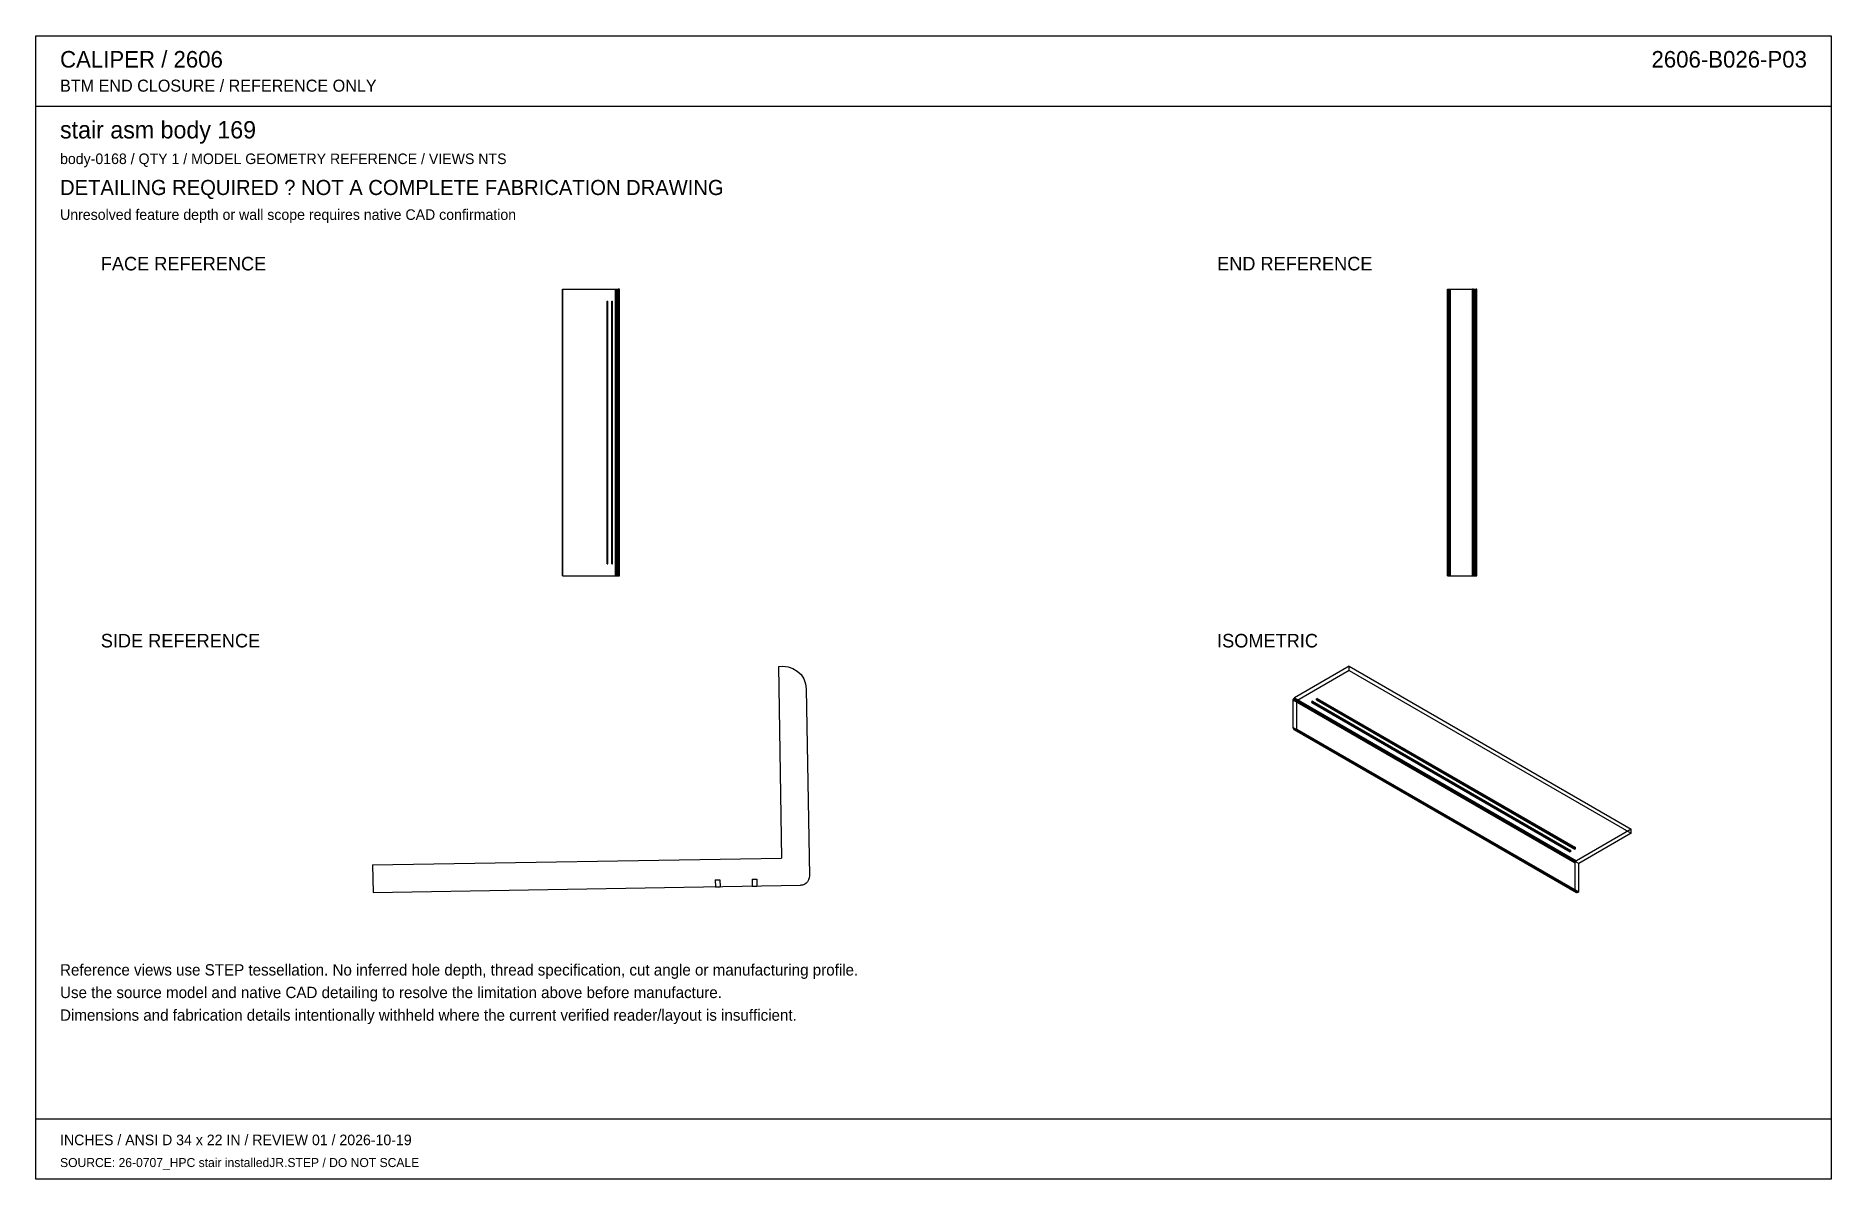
# Model space of a CAD drawing. Header units: inches. Extents: x 0.5 to 33.5, y 0.5 to 21.5.
import ezdxf
from ezdxf.enums import TextEntityAlignment as Align

# ---------------------------------------------------------------- set-up
doc = ezdxf.new("R2010")
doc.units = ezdxf.units.IN
doc.header["$MEASUREMENT"] = 0

msp = doc.modelspace()

# ---------------------------------------------------------------- linework, layer by layer
at = {"layer": 'OUTLINE'}
for p, q in [((0.472, 21.528), (33.528, 21.528)), ((0.472, 0.472), (0.472, 21.528)), ((33.528, 21.528), (33.528, 0.472)), ((0.472, 20.236), (33.528, 20.236)), ((10.171, 16.861), (10.172, 16.861)), ((10.171, 11.583), (10.171, 16.861)), ((10.171, 16.861), (11.151, 16.861)), ((10.172, 16.861), (11.196, 16.861)), ((10.172, 11.583), (10.172, 16.861)), ((11.143, 11.583), (11.143, 16.861)), ((11.143, 16.861), (11.151, 16.861)), ((11.143, 16.861), (11.154, 16.861)), ((11.151, 11.583), (11.151, 16.861)), ((11.154, 11.583), (11.154, 16.861)), ((11.154, 16.861), (11.167, 16.861)), ((11.167, 11.583), (11.167, 16.861)), ((11.167, 16.861), (11.178, 16.861)), ((11.178, 11.583), (11.178, 16.861)), ((11.178, 16.861), (11.189, 16.861)), ((11.189, 11.583), (11.189, 16.861)), ((11.189, 16.861), (11.198, 16.861)), ((11.201, 16.861), (11.196, 16.861)), ((11.196, 11.583), (11.196, 16.861)), ((11.198, 11.583), (11.198, 16.861)), ((11.198, 16.861), (11.205, 16.861)), ((11.201, 11.583), (11.201, 16.861)), ((11.206, 16.861), (11.201, 16.861)), ((11.205, 11.583), (11.205, 16.861)), ((11.205, 16.861), (11.209, 16.861)), ((11.206, 11.583), (11.206, 16.861)), ((11.21, 16.861), (11.206, 16.861)), ((11.209, 16.861), (11.211, 16.861)), ((11.209, 11.583), (11.209, 16.861)), ((11.21, 11.583), (11.21, 16.861)), ((11.214, 16.861), (11.21, 16.861)), ((11.211, 11.583), (11.211, 16.861)), ((11.211, 16.861), (11.218, 16.861)), ((11.214, 11.583), (11.214, 16.861)), ((11.216, 16.861), (11.214, 16.861)), ((11.216, 11.583), (11.216, 16.861)), ((11.218, 16.861), (11.216, 16.861)), ((11.218, 11.583), (11.218, 16.861)), ((11.218, 11.583), (11.218, 16.861)), ((11.218, 16.861), (11.218, 16.861)), ((26.465, 11.583), (26.465, 16.861)), ((26.465, 16.861), (26.925, 16.861)), ((26.465, 11.583), (26.465, 16.861)), ((26.465, 16.861), (26.465, 16.861)), ((26.465, 16.861), (26.466, 16.861)), ((26.466, 11.583), (26.466, 16.861)), ((26.466, 16.861), (26.47, 16.861)), ((26.47, 11.583), (26.47, 16.861)), ((26.47, 16.861), (26.476, 16.861)), ((26.476, 11.583), (26.476, 16.861)), ((26.476, 16.861), (26.485, 16.861)), ((26.485, 11.583), (26.485, 16.861)), ((26.485, 16.861), (26.495, 16.861)), ((26.495, 11.583), (26.495, 16.861)), ((26.495, 16.861), (26.507, 16.861)), ((26.507, 16.861), (26.519, 16.861)), ((26.507, 11.583), (26.507, 16.861)), ((26.519, 11.583), (26.519, 16.861)), ((26.519, 16.861), (26.968, 16.861)), ((26.925, 11.583), (26.925, 16.861)), ((26.941, 16.861), (26.925, 16.861)), ((26.941, 16.861), (27.007, 16.861)), ((26.941, 11.583), (26.941, 16.861)), ((26.968, 11.583), (26.968, 16.861)), ((26.968, 16.861), (26.973, 16.861)), ((26.973, 11.583), (26.973, 16.861)), ((26.973, 16.861), (26.977, 16.861)), ((26.977, 16.861), (26.981, 16.861)), ((26.977, 11.583), (26.977, 16.861)), ((26.981, 11.583), (26.981, 16.861)), ((26.981, 16.861), (26.985, 16.861)), ((26.985, 11.583), (26.985, 16.861)), ((26.985, 16.861), (26.988, 16.861)), ((26.988, 16.861), (26.989, 16.861)), ((26.988, 11.583), (26.988, 16.861)), ((26.989, 16.861), (26.99, 16.861)), ((26.989, 11.583), (26.989, 16.861)), ((26.99, 11.583), (26.99, 16.861)), ((27.007, 16.861), (26.99, 16.861)), ((27.007, 11.583), (27.007, 16.861)), ((10.992, 16.641), (11.003, 16.641)), ((10.992, 11.804), (10.992, 16.641)), ((10.992, 16.641), (10.993, 16.641)), ((10.993, 16.641), (11.004, 16.641)), ((10.993, 11.804), (10.993, 16.641)), ((11.003, 16.641), (11.004, 16.641)), ((11.003, 11.804), (11.003, 16.641)), ((11.004, 11.804), (11.004, 16.641)), ((11.08, 16.641), (11.092, 16.641)), ((11.08, 11.804), (11.08, 16.641)), ((11.08, 16.641), (11.081, 16.641)), ((11.081, 16.641), (11.092, 16.641)), ((11.081, 11.804), (11.081, 16.641)), ((11.092, 11.804), (11.092, 16.641)), ((11.092, 16.641), (11.092, 16.641)), ((11.092, 11.804), (11.092, 16.641)), ((26.975, 16.641), (26.992, 16.641)), ((26.975, 11.804), (26.975, 16.641)), ((26.975, 16.641), (26.975, 16.641)), ((26.975, 11.804), (26.975, 16.641)), ((26.975, 16.641), (26.992, 16.641)), ((26.977, 16.641), (26.993, 16.641)), ((26.977, 11.804), (26.977, 16.641)), ((26.977, 16.641), (26.977, 16.641)), ((26.977, 11.804), (26.977, 16.641)), ((26.977, 16.641), (26.994, 16.641)), ((26.992, 16.641), (26.992, 16.641)), ((26.992, 11.804), (26.992, 16.641)), ((26.992, 11.804), (26.992, 16.641)), ((26.994, 16.641), (26.993, 16.641)), ((26.993, 11.804), (26.993, 16.641)), ((26.994, 11.804), (26.994, 16.641)), ((10.171, 11.583), (10.172, 11.583)), ((10.171, 11.583), (11.151, 11.583)), ((10.172, 11.583), (11.196, 11.583)), ((10.992, 11.804), (11.003, 11.804)), ((10.992, 11.804), (10.993, 11.804)), ((10.993, 11.804), (11.004, 11.804)), ((11.003, 11.804), (11.004, 11.804)), ((11.08, 11.804), (11.092, 11.804)), ((11.08, 11.804), (11.081, 11.804)), ((11.081, 11.804), (11.092, 11.804)), ((11.092, 11.804), (11.092, 11.804)), ((11.143, 11.583), (11.151, 11.583)), ((11.143, 11.583), (11.154, 11.583)), ((11.154, 11.583), (11.167, 11.583)), ((11.167, 11.583), (11.178, 11.583)), ((11.178, 11.583), (11.189, 11.583)), ((11.189, 11.583), (11.198, 11.583)), ((11.201, 11.583), (11.196, 11.583)), ((11.198, 11.583), (11.205, 11.583)), ((11.206, 11.583), (11.201, 11.583)), ((11.205, 11.583), (11.209, 11.583)), ((11.21, 11.583), (11.206, 11.583)), ((11.209, 11.583), (11.211, 11.583)), ((11.214, 11.583), (11.21, 11.583)), ((11.211, 11.583), (11.218, 11.583)), ((11.216, 11.583), (11.214, 11.583)), ((11.218, 11.583), (11.216, 11.583)), ((11.218, 11.583), (11.218, 11.583)), ((26.465, 11.583), (26.925, 11.583)), ((26.465, 11.583), (26.465, 11.583)), ((26.465, 11.583), (26.466, 11.583)), ((26.466, 11.583), (26.47, 11.583)), ((26.47, 11.583), (26.476, 11.583)), ((26.476, 11.583), (26.485, 11.583)), ((26.485, 11.583), (26.495, 11.583)), ((26.495, 11.583), (26.507, 11.583)), ((26.507, 11.583), (26.519, 11.583)), ((26.519, 11.583), (26.968, 11.583)), ((26.941, 11.583), (26.925, 11.583)), ((26.941, 11.583), (27.007, 11.583)), ((26.968, 11.583), (26.973, 11.583)), ((26.973, 11.583), (26.977, 11.583)), ((26.975, 11.804), (26.992, 11.804)), ((26.975, 11.804), (26.975, 11.804)), ((26.975, 11.804), (26.992, 11.804)), ((26.977, 11.804), (26.993, 11.804)), ((26.977, 11.804), (26.977, 11.804)), ((26.977, 11.804), (26.994, 11.804)), ((26.977, 11.583), (26.981, 11.583)), ((26.981, 11.583), (26.985, 11.583)), ((26.985, 11.583), (26.988, 11.583)), ((26.988, 11.583), (26.989, 11.583)), ((26.989, 11.583), (26.99, 11.583)), ((27.007, 11.583), (26.99, 11.583)), ((26.992, 11.804), (26.992, 11.804)), ((26.994, 11.804), (26.993, 11.804)), ((14.143, 9.915), (14.227, 9.917)), ((14.143, 9.915), (14.227, 9.917)), ((14.227, 9.917), (14.321, 9.908)), ((14.227, 9.917), (14.321, 9.908)), ((24.654, 9.917), (23.646, 9.335)), ((24.654, 9.917), (29.848, 6.918)), ((24.654, 9.842), (24.654, 9.917)), ((14.143, 9.915), (14.202, 6.385)), ((14.143, 9.915), (14.202, 6.385)), ((14.321, 9.908), (14.411, 9.878)), ((14.321, 9.908), (14.411, 9.878)), ((14.411, 9.878), (14.492, 9.829)), ((14.411, 9.878), (14.492, 9.829)), ((14.492, 9.829), (14.561, 9.763)), ((14.492, 9.829), (14.561, 9.763)), ((14.561, 9.763), (14.612, 9.684)), ((14.561, 9.763), (14.612, 9.684)), ((14.612, 9.684), (14.645, 9.595)), ((14.612, 9.684), (14.645, 9.595)), ((14.645, 9.595), (14.657, 9.501)), ((14.645, 9.595), (14.657, 9.501)), ((24.654, 9.842), (23.689, 9.284)), ((24.654, 9.842), (29.848, 6.843)), ((14.657, 9.501), (14.716, 6.055)), ((14.657, 9.501), (14.716, 6.055)), ((23.624, 9.297), (23.625, 9.303)), ((23.624, 9.297), (28.818, 6.299)), ((23.624, 8.787), (23.624, 9.297)), ((23.625, 9.303), (23.627, 9.309)), ((23.625, 9.303), (28.818, 6.304)), ((23.627, 9.309), (23.629, 9.315)), ((23.627, 9.309), (28.82, 6.311)), ((23.629, 9.315), (23.633, 9.321)), ((23.629, 9.315), (28.823, 6.317)), ((23.633, 9.321), (23.637, 9.327)), ((23.633, 9.321), (28.826, 6.323)), ((23.637, 9.327), (23.641, 9.331)), ((23.637, 9.327), (28.83, 6.328)), ((23.641, 9.331), (23.646, 9.335)), ((23.641, 9.331), (28.835, 6.333)), ((23.646, 9.335), (28.839, 6.336)), ((23.689, 9.284), (28.883, 6.286)), ((23.689, 8.762), (23.689, 9.284)), ((23.977, 9.275), (23.966, 9.269)), ((23.966, 9.269), (28.726, 6.521)), ((23.966, 9.25), (23.966, 9.269)), ((23.977, 9.256), (23.966, 9.25)), ((23.977, 9.275), (28.736, 6.527)), ((23.977, 9.256), (23.977, 9.275)), ((23.977, 9.256), (28.736, 6.508)), ((24.064, 9.325), (24.053, 9.319)), ((24.053, 9.319), (28.812, 6.571)), ((24.053, 9.3), (24.053, 9.319)), ((24.064, 9.306), (24.053, 9.3)), ((24.053, 9.3), (28.812, 6.552)), ((24.064, 9.325), (28.823, 6.577)), ((24.064, 9.306), (24.064, 9.325)), ((24.064, 9.306), (28.823, 6.558)), ((23.966, 9.25), (28.726, 6.502)), ((23.624, 8.787), (28.818, 5.789)), ((23.626, 8.774), (23.624, 8.787)), ((23.626, 8.774), (28.819, 5.776)), ((23.63, 8.763), (23.626, 8.774)), ((23.63, 8.763), (28.823, 5.765)), ((23.636, 8.755), (23.63, 8.763)), ((23.636, 8.755), (28.83, 5.756)), ((23.645, 8.75), (23.636, 8.755)), ((23.645, 8.75), (28.838, 5.752)), ((23.655, 8.748), (23.645, 8.75)), ((23.667, 8.75), (23.655, 8.748)), ((23.655, 8.748), (28.848, 5.75)), ((23.679, 8.756), (23.667, 8.75)), ((23.667, 8.75), (28.86, 5.752)), ((23.689, 8.762), (23.679, 8.756)), ((23.679, 8.756), (28.872, 5.757)), ((23.689, 8.762), (28.883, 5.764)), ((29.848, 6.918), (28.839, 6.336)), ((29.848, 6.843), (28.883, 6.286)), ((29.848, 6.843), (29.848, 6.918)), ((6.673, 6.258), (14.202, 6.385)), ((6.673, 6.258), (14.202, 6.385)), ((28.736, 6.527), (28.726, 6.521)), ((28.726, 6.502), (28.726, 6.521)), ((28.736, 6.508), (28.726, 6.502)), ((28.736, 6.508), (28.736, 6.527)), ((28.823, 6.577), (28.812, 6.571)), ((28.812, 6.552), (28.812, 6.571)), ((28.823, 6.558), (28.812, 6.552)), ((28.818, 6.304), (28.82, 6.311)), ((28.818, 6.299), (28.818, 6.304)), ((28.818, 5.789), (28.818, 6.299)), ((28.82, 6.311), (28.823, 6.317)), ((28.823, 6.558), (28.823, 6.577)), ((28.823, 6.317), (28.826, 6.323)), ((28.826, 6.323), (28.83, 6.328)), ((28.83, 6.328), (28.835, 6.333)), ((28.835, 6.333), (28.839, 6.336)), ((28.883, 5.764), (28.883, 6.286)), ((6.673, 6.258), (6.682, 5.75)), ((6.673, 6.258), (6.682, 5.75)), ((12.982, 5.984), (13.067, 5.985)), ((12.982, 5.984), (13.067, 5.985)), ((12.982, 5.984), (12.984, 5.857)), ((12.982, 5.984), (12.984, 5.857)), ((13.067, 5.985), (13.069, 5.858)), ((13.067, 5.985), (13.069, 5.858)), ((13.659, 5.995), (13.744, 5.997)), ((13.659, 5.995), (13.744, 5.997)), ((13.659, 5.995), (13.661, 5.868)), ((13.659, 5.995), (13.661, 5.868)), ((13.744, 5.997), (13.746, 5.87)), ((13.744, 5.997), (13.746, 5.87)), ((14.7, 5.982), (14.681, 5.949)), ((14.7, 5.982), (14.681, 5.949)), ((14.712, 6.018), (14.7, 5.982)), ((14.712, 6.018), (14.7, 5.982)), ((14.716, 6.055), (14.712, 6.018)), ((14.716, 6.055), (14.712, 6.018)), ((6.682, 5.75), (14.549, 5.883)), ((6.682, 5.75), (14.549, 5.883)), ((12.984, 5.857), (13.069, 5.858)), ((12.984, 5.857), (13.069, 5.858)), ((13.661, 5.868), (13.746, 5.87)), ((13.661, 5.868), (13.746, 5.87)), ((14.587, 5.888), (14.549, 5.883)), ((14.587, 5.888), (14.549, 5.883)), ((14.623, 5.901), (14.587, 5.888)), ((14.623, 5.901), (14.587, 5.888)), ((14.654, 5.922), (14.623, 5.901)), ((14.654, 5.922), (14.623, 5.901)), ((14.681, 5.949), (14.654, 5.922)), ((14.681, 5.949), (14.654, 5.922)), ((28.819, 5.776), (28.818, 5.789)), ((28.823, 5.765), (28.819, 5.776)), ((28.83, 5.756), (28.823, 5.765)), ((28.838, 5.752), (28.83, 5.756)), ((28.848, 5.75), (28.838, 5.752)), ((28.86, 5.752), (28.848, 5.75)), ((28.872, 5.757), (28.86, 5.752)), ((28.883, 5.764), (28.872, 5.757)), ((0.472, 1.583), (33.528, 1.583)), ((33.528, 0.472), (0.472, 0.472))]:
    msp.add_line(p, q, dxfattribs=at)

# ---------------------------------------------------------------- texts
at = {"layer": 'ANNOTATION'}
for s, height, p in [('CALIPER / 2606', 0.30556, (0.917, 20.944)), ('BTM END CLOSURE / REFERENCE ONLY', 0.22222, (0.917, 20.5)), ('stair asm body 169', 0.31944, (0.917, 19.639)), ('body-0168 / QTY 1 / MODEL GEOMETRY REFERENCE / VIEWS NTS', 0.19444, (0.917, 19.167)), ('DETAILING REQUIRED ? NOT A COMPLETE FABRICATION DRAWING', 0.27778, (0.917, 18.597)), ('Unresolved feature depth or wall scope requires native CAD confirmation', 0.19444, (0.917, 18.139)), ('FACE REFERENCE', 0.25, (1.667, 17.208)), ('END REFERENCE', 0.25, (22.222, 17.208)), ('SIDE REFERENCE', 0.25, (1.667, 10.264)), ('ISOMETRIC', 0.25, (22.222, 10.264)), ('Reference views use STEP tessellation. No inferred hole depth, thread specification, cut angle or manufacturing profile.', 0.208333, (0.917, 4.222)), ('Use the source model and native CAD detailing to resolve the limitation above before manufacture.', 0.20833, (0.917, 3.806)), ('Dimensions and fabrication details intentionally withheld where the current verified reader/layout is insufficient.', 0.208333, (0.917, 3.389)), ('INCHES / ANSI D 34 x 22 IN / REVIEW 01 / 2026-10-19', 0.19444, (0.917, 1.097)), ('SOURCE: 26-0707_HPC stair installedJR.STEP / DO NOT SCALE', 0.16667, (0.917, 0.694))]:
    msp.add_text(s, height=height, dxfattribs=at).set_placement(p)
msp.add_text('2606-B026-P03', height=0.30556, dxfattribs=at).set_placement((33.083, 20.944), align=Align.RIGHT)

doc.saveas('drawing.dxf')
